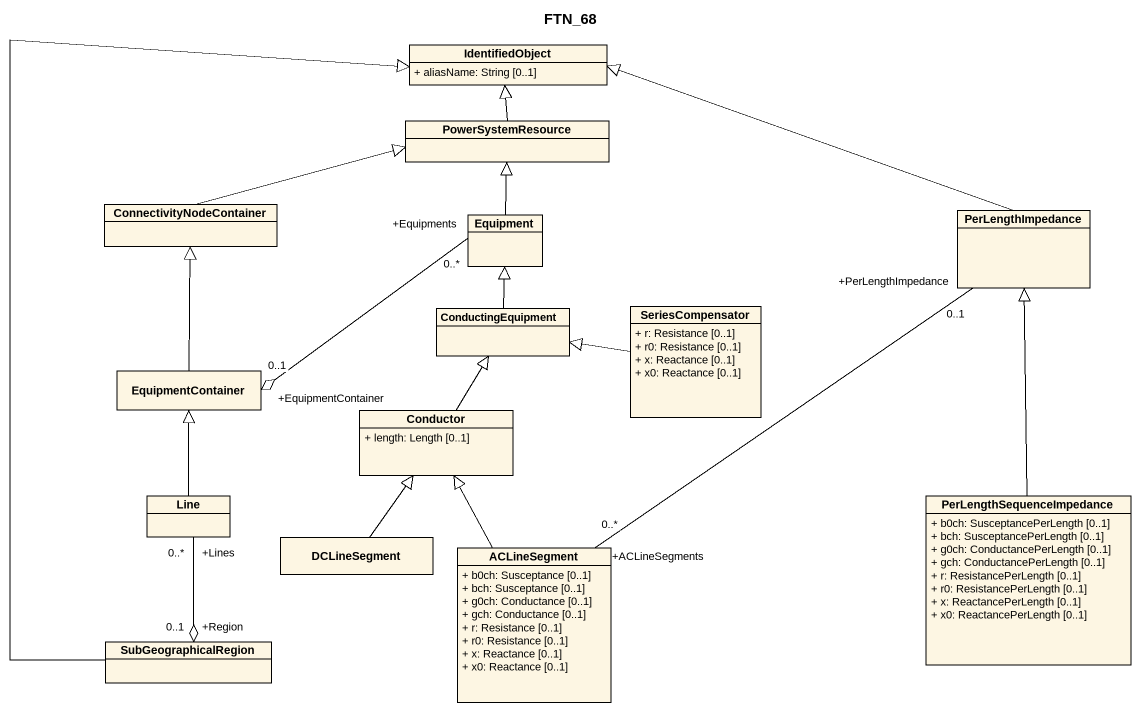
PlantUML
@startuml
title FTN_68
hide circle
hide empty members
skinparam classAttributeIconSize 0
class IdentifiedObject {
  + aliasName: String [0..1]
}
class PowerSystemResource
class ConnectivityNodeContainer
class Equipment
class PerLengthImpedance
class ConductingEquipment
class SeriesCompensator {
  + r: Resistance [0..1]
  + r0: Resistance [0..1]
  + x: Reactance [0..1]
  + x0: Reactance [0..1]
}
class EquipmentContainer
class Conductor {
  + length: Length [0..1]
}
class Line
class PerLengthSequenceImpedance {
  + b0ch: SusceptancePerLength [0..1]
  + bch: SusceptancePerLength [0..1]
  + g0ch: ConductancePerLength [0..1]
  + gch: ConductancePerLength [0..1]
  + r: ResistancePerLength [0..1]
  + r0: ResistancePerLength [0..1]
  + x: ReactancePerLength [0..1]
  + x0: ReactancePerLength [0..1]
}
class DCLineSegment
class ACLineSegment {
  + b0ch: Susceptance [0..1]
  + bch: Susceptance [0..1]
  + g0ch: Conductance [0..1]
  + gch: Conductance [0..1]
  + r: Resistance [0..1]
  + r0: Resistance [0..1]
  + x: Reactance [0..1]
  + x0: Reactance [0..1]
}
class SubGeographicalRegion
PowerSystemResource -up-|> IdentifiedObject
ConnectivityNodeContainer -right-|> PowerSystemResource
Equipment -up-|> PowerSystemResource
PerLengthImpedance -left-|> IdentifiedObject
PerLengthImpedance "+PerLengthImpedance\n0..1" -- "+ACLineSegments\n0..*" ACLineSegment
ConductingEquipment -up-|> Equipment
SeriesCompensator -left-|> ConductingEquipment
EquipmentContainer -up-|> ConnectivityNodeContainer
EquipmentContainer "+EquipmentContainer\n0..1" o-right- "+Equipments\n0..*" Equipment
Conductor -up-|> ConductingEquipment
Line -up-|> EquipmentContainer
PerLengthSequenceImpedance -up-|> PerLengthImpedance
DCLineSegment -up-|> Conductor
ACLineSegment -up-|> Conductor
SubGeographicalRegion -up-|> IdentifiedObject
SubGeographicalRegion "+Region\n0..1" o-up- "+Lines\n0..*" Line
@enduml
